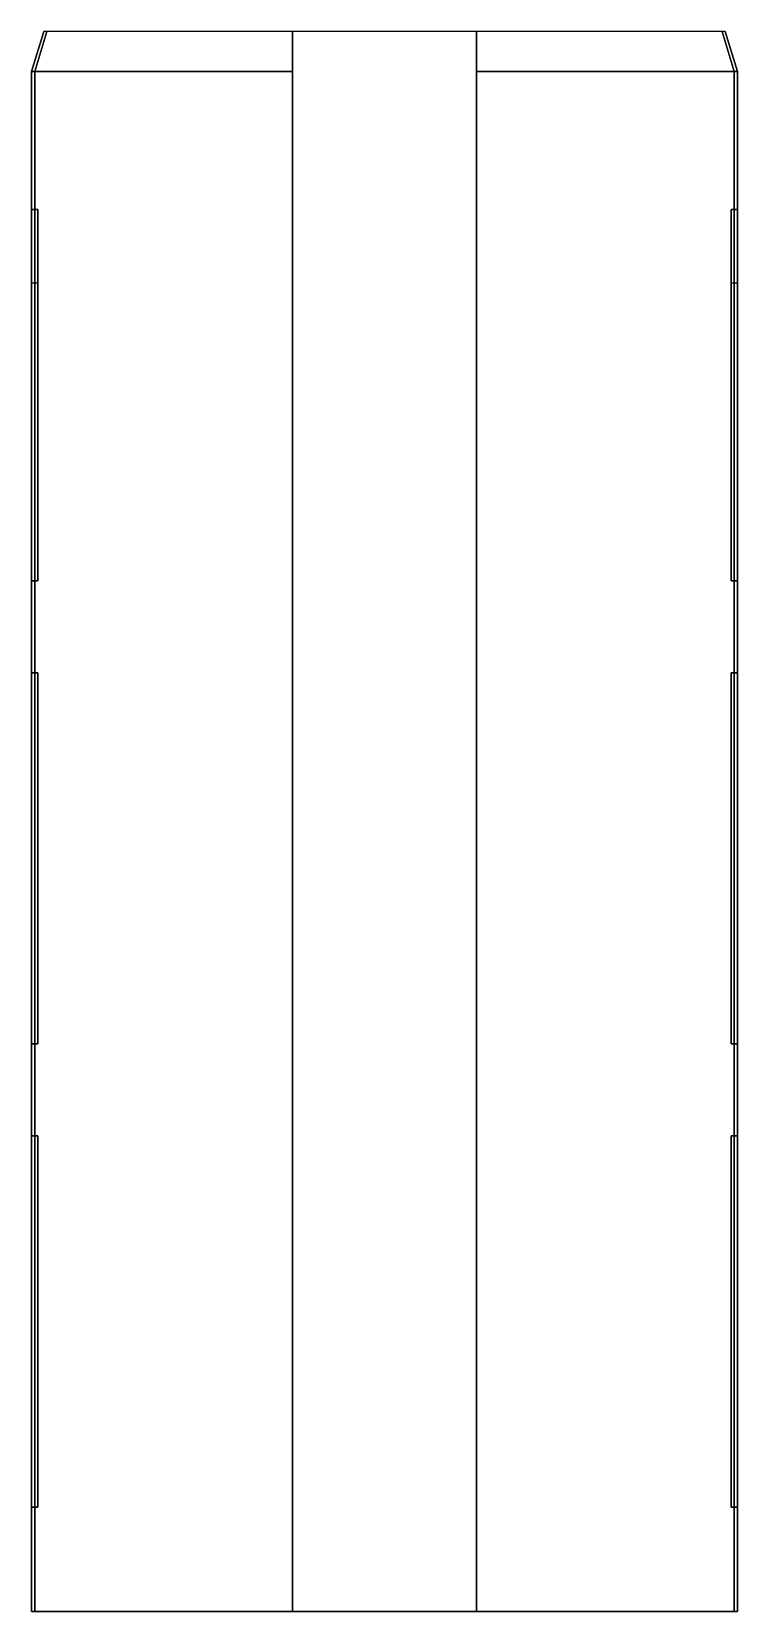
# Model space of a CAD drawing. Extents: x -1.15 to 1.15, y -4.17 to 0.98.
import ezdxf

# ---------------------------------------------------------------- set-up
doc = ezdxf.new("R2010")
doc.units = 0
doc.layers.add('TENT', color=3, linetype='CONTINUOUS')

msp = doc.modelspace()

# ---------------------------------------------------------------- linework, layer by layer
at = {"layer": 'TENT'}
for points in [[(-1.14, 0.85, 2.49), (-1.1, 0.98, 2.49), (-1.11, 0.98, 2.45), (-1.15, 0.85, 2.45)], [(-1.11, 0.98, 2.45), (-1.11, 0.98, 1.08), (-1.15, 0.85, 1.08), (-1.15, 0.85, 2.45)], [(-0.3, 0.85, 2.57), (-0.3, 0.98, 2.57), (-1.1, 0.98, 2.49), (-1.14, 0.85, 2.49)], [(-0.3, 0.98, 2.57), (-0.3, -4.17, 2.57), (0.3, -4.17, 2.57), (0.3, 0.98, 2.57)], [(0.3, 0.98, 2.57), (0.3, 0.85, 2.57), (1.14, 0.85, 2.49), (1.1, 0.98, 2.49)], [(1.1, 0.98, 2.49), (1.14, 0.85, 2.49), (1.15, 0.85, 2.45), (1.11, 0.98, 2.45)], [(1.15, 0.85, 2.45), (1.15, 0.85, 1.08), (1.11, 0.98, 1.08), (1.11, 0.98, 2.45)], [(-1.14, -4.17, 2.49), (-1.14, 0.85, 2.49), (-1.15, 0.85, 2.45), (-1.15, -4.17, 2.45)], [(-1.15, 0.85, 2.45), (-1.15, 0.85, 1.95), (-1.15, 0.4, 1.95), (-1.15, 0.4, 2.45)], [(-0.3, -4.17, 2.57), (-0.3, 0.85, 2.57), (-1.14, 0.85, 2.49), (-1.14, -4.17, 2.49)], [(0.3, 0.85, 2.57), (0.3, -4.17, 2.57), (1.14, -4.17, 2.49), (1.14, 0.85, 2.49)], [(1.14, 0.85, 2.49), (1.14, -4.17, 2.49), (1.15, -4.17, 2.45), (1.15, 0.85, 2.45)], [(1.15, 0.4, 2.45), (1.15, 0.4, 1.95), (1.15, 0.85, 1.95), (1.15, 0.85, 2.45)], [(-1.15, 0.4, 2.25), (-1.15, 0.4, 1.95), (-1.13, 0.4, 1.95), (-1.13, 0.4, 2.25)], [(-1.15, 0.4, 2.25), (-1.13, 0.4, 2.25), (-1.13, -0.81, 2.25), (-1.15, -0.81, 2.25)], [(-1.15, 0.4, 2.45), (-1.15, 0.4, 2.25), (-1.15, -3.83, 2.25), (-1.15, -3.83, 2.45)], [(-1.13, 0.4, 2.25), (-1.13, 0.4, 1.95), (-1.13, -0.81, 1.95), (-1.13, -0.81, 2.25)], [(1.13, -0.81, 2.25), (1.13, -0.81, 1.95), (1.13, 0.4, 1.95), (1.13, 0.4, 2.25)], [(1.15, -0.81, 2.25), (1.13, -0.81, 2.25), (1.13, 0.4, 2.25), (1.15, 0.4, 2.25)], [(1.13, 0.4, 2.25), (1.13, 0.4, 1.95), (1.15, 0.4, 1.95), (1.15, 0.4, 2.25)], [(1.15, -3.83, 2.45), (1.15, -3.83, 2.25), (1.15, 0.4, 2.25), (1.15, 0.4, 2.45)], [(-1.15, 0.16, 1.65), (-1.15, -4.17, 1.65), (-1.15, -4.17, 1.95), (-1.15, 0.16, 1.95)], [(-1.13, 0.16, 1.95), (-1.15, 0.16, 1.95), (-1.15, -0.81, 1.95), (-1.13, -0.81, 1.95)], [(1.13, -0.81, 1.95), (1.15, -0.81, 1.95), (1.15, 0.16, 1.95), (1.13, 0.16, 1.95)], [(1.15, -4.17, 1.95), (1.15, -4.17, 1.65), (1.15, 0.16, 1.65), (1.15, 0.16, 1.95)], [(-1.15, -0.45, 1.59), (-1.15, -4.17, 1.59), (-1.15, -4.17, 1.65), (-1.15, -0.45, 1.65)], [(1.15, -4.17, 1.65), (1.15, -4.17, 1.59), (1.15, -0.45, 1.59), (1.15, -0.45, 1.65)], [(-1.13, -0.81, 2.25), (-1.13, -0.81, 1.95), (-1.15, -0.81, 1.95), (-1.15, -0.81, 2.25)], [(-1.15, -0.81, 2.25), (-1.15, -0.81, 1.95), (-1.15, -1.11, 1.95), (-1.15, -1.11, 2.25)], [(1.15, -0.81, 2.25), (1.15, -0.81, 1.95), (1.13, -0.81, 1.95), (1.13, -0.81, 2.25)], [(1.15, -1.11, 2.25), (1.15, -1.11, 1.95), (1.15, -0.81, 1.95), (1.15, -0.81, 2.25)], [(-1.15, -1.11, 2.25), (-1.15, -1.11, 1.95), (-1.13, -1.11, 1.95), (-1.13, -1.11, 2.25)], [(-1.13, -1.11, 1.95), (-1.15, -1.11, 1.95), (-1.15, -2.32, 1.95), (-1.13, -2.32, 1.95)], [(-1.15, -1.11, 2.25), (-1.13, -1.11, 2.25), (-1.13, -2.32, 2.25), (-1.15, -2.32, 2.25)], [(-1.13, -1.11, 2.25), (-1.13, -1.11, 1.95), (-1.13, -2.32, 1.95), (-1.13, -2.32, 2.25)], [(1.13, -1.11, 2.25), (1.13, -1.11, 1.95), (1.15, -1.11, 1.95), (1.15, -1.11, 2.25)], [(1.13, -2.32, 2.25), (1.13, -2.32, 1.95), (1.13, -1.11, 1.95), (1.13, -1.11, 2.25)], [(1.13, -2.32, 1.95), (1.15, -2.32, 1.95), (1.15, -1.11, 1.95), (1.13, -1.11, 1.95)], [(1.15, -2.32, 2.25), (1.13, -2.32, 2.25), (1.13, -1.11, 2.25), (1.15, -1.11, 2.25)], [(-1.13, -2.32, 2.25), (-1.13, -2.32, 1.95), (-1.15, -2.32, 1.95), (-1.15, -2.32, 2.25)], [(-1.15, -2.32, 2.25), (-1.15, -2.32, 1.95), (-1.15, -2.62, 1.95), (-1.15, -2.62, 2.25)], [(1.15, -2.32, 2.25), (1.15, -2.32, 1.95), (1.13, -2.32, 1.95), (1.13, -2.32, 2.25)], [(1.15, -2.62, 2.25), (1.15, -2.62, 1.95), (1.15, -2.32, 1.95), (1.15, -2.32, 2.25)], [(-1.15, -2.62, 2.25), (-1.15, -2.62, 1.95), (-1.13, -2.62, 1.95), (-1.13, -2.62, 2.25)], [(-1.13, -2.62, 1.95), (-1.15, -2.62, 1.95), (-1.15, -3.83, 1.95), (-1.13, -3.83, 1.95)], [(-1.15, -2.62, 2.25), (-1.13, -2.62, 2.25), (-1.13, -3.83, 2.25), (-1.15, -3.83, 2.25)], [(-1.13, -2.62, 2.25), (-1.13, -2.62, 1.95), (-1.13, -3.83, 1.95), (-1.13, -3.83, 2.25)], [(1.13, -3.83, 2.25), (1.13, -3.83, 1.95), (1.13, -2.62, 1.95), (1.13, -2.62, 2.25)], [(1.13, -2.62, 2.25), (1.13, -2.62, 1.95), (1.15, -2.62, 1.95), (1.15, -2.62, 2.25)], [(1.13, -3.83, 1.95), (1.15, -3.83, 1.95), (1.15, -2.62, 1.95), (1.13, -2.62, 1.95)], [(1.15, -3.83, 2.25), (1.13, -3.83, 2.25), (1.13, -2.62, 2.25), (1.15, -2.62, 2.25)], [(-1.13, -3.83, 2.25), (-1.13, -3.83, 1.95), (-1.15, -3.83, 1.95), (-1.15, -3.83, 2.25)], [(-1.15, -3.83, 2.45), (-1.15, -3.83, 1.95), (-1.15, -4.17, 1.95), (-1.15, -4.17, 2.45)], [(1.15, -3.83, 2.25), (1.15, -3.83, 1.95), (1.13, -3.83, 1.95), (1.13, -3.83, 2.25)], [(1.15, -4.17, 2.45), (1.15, -4.17, 1.95), (1.15, -3.83, 1.95), (1.15, -3.83, 2.45)], [(-1.14, -4.17, 2.49), (-1.15, -4.17, 2.45), (1.15, -4.17, 2.45), (1.14, -4.17, 2.49)], [(-1.15, -4.17, 2.45), (-1.15, -4.17, 1.59), (1.15, -4.17, 1.59), (1.15, -4.17, 2.45)], [(-0.3, -4.17, 2.57), (-1.14, -4.17, 2.49), (1.14, -4.17, 2.49), (0.3, -4.17, 2.57)]]:
    msp.add_3dface(points, dxfattribs=at)

doc.saveas('drawing.dxf')
